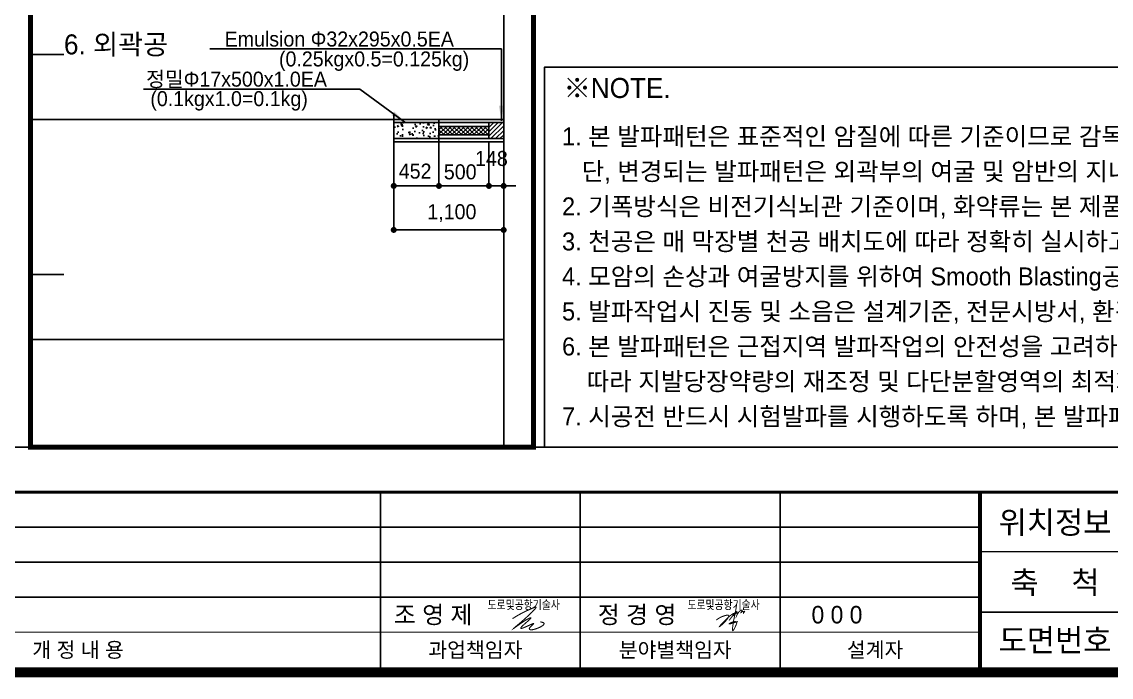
# Model space of a CAD drawing. Extents: x -689 to 317106, y 182884 to 219577.
# Drawn here: x 253967 to 264868, y 183834 to 190387 of the extents above; entities that cross this region are included whole.
import ezdxf
from ezdxf.enums import TextEntityAlignment as Align

# ---------------------------------------------------------------- set-up
doc = ezdxf.new("R2010")
doc.units = 0
doc.header["$LTSCALE"] = 500
doc.header["$MEASUREMENT"] = 0
doc.layers.get('DEFPOINTS').update_dxf_attribs({"color": 55})
doc.layers.add('0-251', color=7, linetype='Continuous', true_color=0x6e6e6e)
doc.layers.add('0-252', color=7, linetype='Continuous', true_color=0xa0a0a0)
for name, color, linetype in [('A-DIM01', 1, 'Continuous'), ('CX-BORD-LIN1', 7, 'Continuous'), ('CX-BORD-LIN2', 7, 'Continuous'), ('CZ-TEX0', 7, 'Continuous'), ('CZ-TEX1', 7, 'Continuous'), ('CZ-TEX2', 7, 'Continuous'), ('CZ-TEX3', 7, 'Continuous'), ('CZ-TEXT', 3, 'Continuous'), ('CZ-TEXT-04', 6, 'Continuous'), ('TU-BLOCK-DMP', 7, 'Continuous'), ('TU-BLOCK-EXP', 1, 'Continuous'), ('TU-HOLE-EXEC', 3, 'Continuous'), ('TU-LEAD-LINE', 1, 'Continuous'), ('TU-LEAD-TEX1', 3, 'Continuous')]:
    doc.layers.add(name, color=color, linetype=linetype)
doc.styles.add('GTXT', font='')
doc.styles.add('TB_BTXT', font='')
doc.styles.add('TB_TEXT', font='')
doc.styles.add('돋움', font='')
doc.styles.add('돋움체', font='')
doc.styles.get('GTXT').set_extended_font_data('Dotum')
doc.styles.get('TB_BTXT').set_extended_font_data('Dotum')
doc.styles.get('TB_TEXT').set_extended_font_data('Dotum')
doc.styles.get('돋움').set_extended_font_data('Dotum')
doc.styles.get('돋움체').set_extended_font_data('Dotum')
doc.linetypes.add('CFZ008', pattern='A,0.9,-0.2,[106,KHCLINE.shx,S=0.00606,R=180,X=0,Y=0],0.9', length=2)
doc.dimstyles.new('D_50', dxfattribs={"dimscale": 50, "dimtxt": 3, "dimasz": 1.2, "dimexe": 0, "dimexo": 0, "dimgap": 1.2, "dimtad": 1, "dimdec": 0, "dimrnd": 0.0005, "dimdsep": 46, "dimlunit": 6, "dimtxsty": '돋움체', "dimblk": 'DOT', "dimcen": 0.09, "dimclrd": 1, "dimclre": 1, "dimclrt": 1, "dimaunit": 1, "dimadec": 0, "dimazin": 0, "dimtfac": 1, "dimtdec": 0, "dimtix": 1, "dimtmove": 2, "dimatfit": 0, "dimfxl": 1, "dimtvp": 2, "dimtolj": 1, "dimtzin": 0, "dimlwd": -1, "dimlwe": -1, "dimarcsym": 0})

# ---------------------------------------------------------------- blocks, each defined once
blk = doc.blocks.new('_Dot')
at = {"color": 0, "linetype": 'ByBlock', "lineweight": -2}
blk.add_line((-0.5, 0), (-1, 0), dxfattribs=at)
at = {"color": 0, "linetype": 'ByBlock', "const_width": 0.5}
blk.add_lwpolyline([(-0.25, 0, 1), (0.25, 0, 1)], format="xyb", close=True, dxfattribs=at)
blk = doc.blocks.new('*D126')
at = {"layer": 'A-DIM01', "color": 1, "ltscale": 10, "transparency": 16777216}
for p, q in [((257688.8693820587, 189185.8605255199), (257688.8693820587, 188745.8605255199)), ((258141.3693820657, 189185.860525522), (258141.3693820657, 188745.8605255199)), ((257748.8693820587, 188745.8605255199), (258081.3693820657, 188745.8605255199))]:
    blk.add_line(p, q, dxfattribs=at)
at = {"layer": 'DEFPOINTS', "color": 0, "ltscale": 10, "transparency": 16777216}
for p in [(257688.8693820587, 189185.8605255199), (258141.3693820657, 189185.860525522), (258141.3693820657, 188745.8605255199)]:
    blk.add_point(p, dxfattribs=at)
at = {"layer": 'A-DIM01', "color": 1, "ltscale": 10, "transparency": 16777216, "xscale": 60, "yscale": 60, "zscale": 60, "rotation": 180}
blk.add_blockref('_Dot', (257688.8693820587, 188745.8605255199), dxfattribs=at)
at = {"layer": 'A-DIM01', "color": 1, "ltscale": 10, "transparency": 16777216, "xscale": 60, "yscale": 60, "zscale": 60}
blk.add_blockref('_Dot', (258141.3693820657, 188745.8605255199), dxfattribs=at)
at = {"layer": 'A-DIM01', "color": 1, "ltscale": 10, "transparency": 16777216, "insert": (257902.6736355605, 188892.9079992905), "char_height": 150, "attachment_point": 5, "style": '돋움체'}
blk.add_mtext('\\A1;452', dxfattribs=at)
blk = doc.blocks.new('*D127')
at = {"layer": 'A-DIM01', "color": 1, "ltscale": 10, "transparency": 16777216}
for p, q in [((258141.3693820657, 189185.860525522), (258141.3693820657, 188745.8605255199)), ((258641.3693820657, 189185.860525522), (258641.3693820657, 188745.8605255199)), ((258201.3693820657, 188745.8605255199), (258581.3693820657, 188745.8605255199))]:
    blk.add_line(p, q, dxfattribs=at)
at = {"layer": 'DEFPOINTS', "color": 0, "ltscale": 10, "transparency": 16777216}
for p in [(258141.3693820657, 189185.860525522), (258641.3693820657, 189185.860525522), (258641.3693820657, 188745.8605255199)]:
    blk.add_point(p, dxfattribs=at)
at = {"layer": 'A-DIM01', "color": 1, "ltscale": 10, "transparency": 16777216, "xscale": 60, "yscale": 60, "zscale": 60, "rotation": 180}
blk.add_blockref('_Dot', (258141.3693820657, 188745.8605255199), dxfattribs=at)
at = {"layer": 'A-DIM01', "color": 1, "ltscale": 10, "transparency": 16777216, "xscale": 60, "yscale": 60, "zscale": 60}
blk.add_blockref('_Dot', (258641.3693820657, 188745.8605255199), dxfattribs=at)
at = {"layer": 'A-DIM01', "color": 1, "ltscale": 10, "transparency": 16777216, "insert": (258353.8997948169, 188885.7509288253), "char_height": 150, "attachment_point": 5, "style": '돋움체'}
blk.add_mtext('\\A1;500', dxfattribs=at)
blk = doc.blocks.new('*D128')
at = {"layer": 'A-DIM01', "color": 1, "ltscale": 10, "transparency": 16777216}
for p, q in [((257688.8693820657, 188935.3963983325), (257688.8693820657, 188305.8605255199)), ((258788.8693820726, 188935.3963983325), (258788.8693820726, 188305.8605255199)), ((257748.8693820657, 188305.8605255199), (258728.8693820726, 188305.8605255199))]:
    blk.add_line(p, q, dxfattribs=at)
at = {"layer": 'DEFPOINTS', "color": 0, "ltscale": 10, "transparency": 16777216}
for p in [(257688.8693820657, 188935.3963983325), (258788.8693820726, 188935.3963983325), (258788.8693820726, 188305.8605255199)]:
    blk.add_point(p, dxfattribs=at)
at = {"layer": 'A-DIM01', "color": 1, "ltscale": 10, "transparency": 16777216, "xscale": 60, "yscale": 60, "zscale": 60, "rotation": 180}
blk.add_blockref('_Dot', (257688.8693820657, 188305.8605255199), dxfattribs=at)
at = {"layer": 'A-DIM01', "color": 1, "ltscale": 10, "transparency": 16777216, "xscale": 60, "yscale": 60, "zscale": 60}
blk.add_blockref('_Dot', (258788.8693820726, 188305.8605255199), dxfattribs=at)
at = {"layer": 'A-DIM01', "color": 1, "ltscale": 10, "transparency": 16777216, "insert": (258270.4796270639, 188474.1638959102), "char_height": 150, "attachment_point": 5, "style": '돋움체'}
blk.add_mtext('\\A1;1,100', dxfattribs=at)
blk = doc.blocks.new('*D129')
at = {"layer": 'A-DIM01', "color": 1, "ltscale": 10, "transparency": 16777216}
for p, q in [((258641.3693820657, 189185.860525522), (258641.3693820657, 188745.8605255199)), ((258788.8693820657, 189185.8605255199), (258788.8693820657, 188745.8605255199)), ((258581.3693820657, 188745.8605255199), (258521.3693820657, 188745.8605255199)), ((258641.3693820657, 188745.8605255199), (258788.8693820657, 188745.8605255199)), ((258848.8693820657, 188745.8605255199), (258908.8693820657, 188745.8605255199))]:
    blk.add_line(p, q, dxfattribs=at)
at = {"layer": 'DEFPOINTS', "color": 0, "ltscale": 10, "transparency": 16777216}
for p in [(258641.3693820657, 189185.860525522), (258788.8693820657, 189185.8605255199), (258788.8693820657, 188745.8605255199)]:
    blk.add_point(p, dxfattribs=at)
at = {"layer": 'A-DIM01', "color": 1, "ltscale": 10, "transparency": 16777216, "xscale": 60, "yscale": 60, "zscale": 60}
blk.add_blockref('_Dot', (258641.3693820657, 188745.8605255199), dxfattribs=at)
at = {"layer": 'A-DIM01', "color": 1, "ltscale": 10, "transparency": 16777216, "xscale": 60, "yscale": 60, "zscale": 60, "rotation": 180}
blk.add_blockref('_Dot', (258788.8693820657, 188745.8605255199), dxfattribs=at)
at = {"layer": 'A-DIM01', "color": 1, "ltscale": 10, "transparency": 16777216, "insert": (258666.2142677246, 189019.2575955753), "char_height": 150, "attachment_point": 5, "style": '돋움체'}
blk.add_mtext('\\A1;148', dxfattribs=at)
blk = doc.blocks.new('H32X295X0.5E')
at = {"layer": 'TU-BLOCK-EXP'}
h = blk.add_hatch(dxfattribs=at)
h.set_pattern_fill('ANSI31', color=256, scale=250, style=0)
h.set_pattern_definition([(45, (-316532.5213259541, 427992.1102544627), (-22.09708691207961, 22.09708691207961), [])])
h.paths.add_polyline_path([(147.5, 160), (0, 160), (0, 0), (147.5, 0)])
at = {"layer": 'TU-BLOCK-EXP', "color": 7}
for p, q in [((0, 160), (0, 0)), ((147.5, 160), (147.5, 0)), ((147.5, 0), (0, 0))]:
    blk.add_line(p, q, dxfattribs=at)
blk.add_lwpolyline([(147.5, 160), (0, 160)], dxfattribs=at)
blk = doc.blocks.new('H17X500X1E')
at = {"layer": 'TU-BLOCK-EXP'}
h = blk.add_hatch(dxfattribs=at)
h.set_pattern_fill('ANSI37', color=256, scale=250, style=0)
h.set_pattern_definition([(45, (-281226.4532083289, 427977.5953124692), (-22.09708691207961, 22.09708691207961), []), (135, (-281226.4532083289, 427977.5953124692), (-22.09708691207961, -22.09708691207961), [])])
h.paths.add_polyline_path([(500, 0), (500, 85), (0, 85), (0, 0)])
at = {"layer": 'TU-BLOCK-EXP', "color": 7}
for p, q in [((499.9999999912689, 85), (0, 85)), ((0, 0), (0, 85)), ((499.9999999912689, 0), (0, 0)), ((499.9999999912689, 85), (499.9999999912689, 0))]:
    blk.add_line(p, q, dxfattribs=at)
blk = doc.blocks.new('CXBLKA1')
at = {"layer": 'CX-BORD-LIN1', "color": 7, "const_width": 1.999999999999979}
blk.add_lwpolyline([(820.9999999999914, 19.99999999999977), (24.99999999999977, 19.99999999999977), (24.99999999999977, 573.9999999999941), (820.9999999999914, 573.9999999999941)], close=True, dxfattribs=at)
at = {"layer": 'CX-BORD-LIN1', "color": 7}
for points, const_width in [([(820.9999999999914, 55.99999999999943), (24.99999999999977, 55.99999999999943)], 0.5999999999999936), ([(610.9999999999934, 19.99999999999977), (610.9999999999934, 55.99999999999943)], 0.7999999999999916)]:
    blk.add_lwpolyline(points, dxfattribs=dict(at, const_width=const_width))
at = {"layer": 'CX-BORD-LIN2', "color": 7}
for points in [[(490.9999999999948, 19.99999999999977), (490.9999999999948, 55.99999999999943)], [(530.9999999999943, 19.99999999999977), (530.9999999999943, 55.99999999999943)], [(570.9999999999939, 19.99999999999977), (570.9999999999939, 55.99999999999943)], [(610.9999999999934, 48.99999999999943), (304.9999999999968, 48.99999999999943)], [(610.9999999999934, 41.99999999999955), (304.9999999999968, 41.99999999999955)], [(610.9999999999934, 34.99999999999966), (304.9999999999968, 34.99999999999966)]]:
    blk.add_lwpolyline(points, dxfattribs=at)
for points, const_width in [([(710.9999999999925, 44.10621899999956), (610.9998389999935, 44.10621899999956)], 0.2999999999999968), ([(820.9999999999914, 31.99999999999966), (611.0022599999936, 31.99999999999966)], 0.2999999999999968), ([(610.9999999999934, 27.99999999999966), (304.9999999999968, 27.99999999999966)], 0.1999999999999979)]:
    blk.add_lwpolyline(points, dxfattribs=dict(at, const_width=const_width))
at = {"layer": 'CZ-TEX2', "color": 7}
for points, const_width in [([(517.4242856789705, 30.69453167305539), (517.9625601784004, 31.04163814893975), (518.4975783559556, 31.3612192596702), (519.0216778728372, 31.65325161436592), (519.5271963902492, 31.91771182214614), (520.0064715693991, 32.15457649213005), (520.4518410714859, 32.36382223342891), (520.8556425577157, 32.54542565516596), (521.2102136892925, 32.6993633664564), (521.5091539254774, 32.82520711158924), (521.7511099177555, 32.92090917554099), (521.935990115658, 32.98401697846591), (522.063702968734, 33.01207794050635), (522.1341569265127, 33.00263948181253), (522.1472604385417, 32.95324902253486), (522.1029219543519, 32.86145398281953), (522.0010499234891, 32.72480178282083), (521.8426997528691, 32.54233354912464), (521.6335146789484, 32.31906523410269), (521.3802848955579, 32.06150649655427), (521.0898005965372, 31.77616699529469), (520.7688519757203, 31.46955638913116), (520.4242292269399, 31.14818433687498), (520.0627225440338, 30.81856049732949), (519.6911221208361, 30.48719452930984), (519.317204593311, 30.16100103565844), (518.9526923659323, 29.84851439540523), (518.6102942853071, 29.55867393160727), (518.302719198039, 29.30041896733362), (518.0426759507322, 29.08268882564533), (517.8428733899932, 28.9144228296034), (517.7160203624261, 28.8045603022769), (517.6748257146313, 28.7620405667268), (517.7272114602, 28.79214317257559), (517.8619522806475, 28.88550857564331), (518.063036024467, 29.02911745831937), (518.3144505401586, 29.20995050298523), (518.6001836762175, 29.41498839201834), (518.9042232811438, 29.63121180781611), (519.2105572034304, 29.8456014327441), (519.5031732915761, 30.0451379491956), (519.7689651348604, 30.21930811175678), (520.0064492856786, 30.36762296385643), (520.2170480372124, 30.49209962111598), (520.4021836826468, 30.59475519916493), (520.5632785151563, 30.67760681364064), (520.7017548279244, 30.74267158016863), (520.819034914133, 30.79196661437825), (520.9165410669598, 30.82750903189906), (520.9951373391714, 30.85071234590421), (521.0534548219006, 30.86057565974608), (521.0895663658565, 30.85549447432074), (521.1015448217535, 30.8338642905124), (521.0874630403099, 30.79408060922513), (521.0453938722356, 30.73453893134708), (520.9734101682484, 30.65363475777442), (520.8695847790613, 30.54976358939918), (520.7336193604809, 30.42253574792687), (520.5717307886953, 30.27642083830835), (520.3917647449728, 30.11710328630368), (520.201566910598, 29.95026751768093), (520.0089829668372, 29.78159795819236), (519.8218585949735, 29.61677903360208), (519.6480394762805, 29.46149516967419), (519.4953712920336, 29.32143079216883), (519.3699638881176, 29.20100967484489), (519.2709837688425, 29.09961298344439), (519.1958616031216, 29.01536123171606), (519.1420280598794, 28.94637493339271), (519.1069138080296, 28.89077460222705), (519.0879495164909, 28.84668075195584), (519.0825658541811, 28.8122138963199), (519.0881934900166, 28.78549454906395), (519.1030277647194, 28.76512456460707), (519.1283227062348, 28.75163116008969), (519.1660970143023, 28.74602289331853), (519.2183693886786, 28.74930832211628), (519.2871585291031, 28.76249600429762), (519.3744831353238, 28.7865944976694), (519.4823619070885, 28.82261236005427), (519.6128135441439, 28.87155814926694), (519.766480369194, 28.93372984726354), (519.9384991967852, 29.0065831326018), (520.1226304644101, 29.08686310797277), (520.3126346095758, 29.1713148760756), (520.5022720697815, 29.25668353961334), (520.6853032825265, 29.33971420127716), (520.8554886853112, 29.41715196376611), (521.0065887156397, 29.48574192978324), (521.1338930942263, 29.54300089744567), (521.2388086746801, 29.58953244657867), (521.3242715938189, 29.62671185242522), (521.3932179884645, 29.6559143902445), (521.4485839954398, 29.67851533527571), (521.493305751568, 29.69588996277391), (521.5303193936686, 29.70941354797831), (521.5625610585647, 29.72046136614797), (521.592186952865, 29.7299426402273), (521.6182335623125, 29.73690238397324), (521.6389574424442, 29.7399195588441), (521.6526151487877, 29.73757312629812), (521.6574632368728, 29.72844204779341), (521.651758262235, 29.71110528478037), (521.6337567804067, 29.68414179872514), (521.6017153469152, 29.64613055108591), (521.5547087344455, 29.59627698741453), (521.4950845842745, 29.5362924896928), (521.426008754828, 29.46851492399225), (521.3506471045371, 29.39528215638831), (521.2721654918287, 29.31893205295244), (521.1937297751259, 29.24180247976803), (521.118505812864, 29.16623130289861), (521.0496594634677, 29.09455638843544), (520.9897601184061, 29.02863428439098), (520.9389913013327, 28.96839626662024), (520.8969400689348, 28.91329229291939), (520.8631934779116, 28.86277232108835), (520.8373385849504, 28.81628630892317), (520.8189624467504, 28.77328421422383), (520.8076521199977, 28.73321599479033), (520.8029946613888, 28.69553160841872), (520.8046994767172, 28.65982617896723), (520.8129653681683, 28.62627549451543), (520.8281134870316, 28.59520050920508), (520.8504649845953, 28.56692217717789), (520.8803410121463, 28.54176145257177), (520.9180627209752, 28.52003928952438), (520.963951262367, 28.50207664217762), (521.0183277876099, 28.48819446466916), (521.0815516946685, 28.47875188116971), (521.1541353682023, 28.4742606959531), (521.2366294395464, 28.4752708833221), (521.3295845400402, 28.48233241757946), (521.4335513010136, 28.49599527303187), (521.5490803538064, 28.51680942397409), (521.6767223297536, 28.54532484472086), (521.8170278601896, 28.58209150956684), (521.9698287402682, 28.62735381759291), (522.1320814203964, 28.68013386695213), (522.3000235148061, 28.73914818057977), (522.4698926377212, 28.80311328141081), (522.6379264033716, 28.87074569236864), (522.800362425983, 28.94076193639624), (522.9534383197804, 29.01187853641693), (523.0933916989911, 29.08281201535785), (523.2172937037299, 29.15250425549063), (523.3255495776433, 29.22079857636943), (523.4193980902592, 29.2877636568848), (523.5000780111127, 29.35346817592724), (523.5688281097335, 29.41798081238742), (523.6268871556548, 29.48137024515588), (523.6754939184083, 29.54370515311918), (523.7158871675232, 29.60505421517189), (523.7475470300445, 29.66547085577179), (523.7629190630572, 29.72494748164502), (523.7526901811606, 29.78346124510483), (523.7075472989491, 29.84098929844465), (523.6181773310245, 29.89750879396977), (523.4752671919778, 29.95299688398148), (523.2695037964136, 30.00743072078506), (522.9915740589231, 30.06078745667785)], 0.2181967497461301), ([(562.2255367589898, 33.60934868097518), (562.2432727119385, 33.49633879377978), (562.237476032048, 33.31189360520793), (562.2124088609748, 33.07155803975649), (562.1723333403755, 32.79087702192115), (562.1215116119065, 32.48539547619826), (562.0642058172242, 32.17065832708435), (562.0046780979852, 31.86221049907559), (561.9471905958461, 31.57559691666802), (561.8951802097803, 31.3228355819699), (561.8487828680281, 31.10183680753849), (561.8073092561474, 30.90698398354247), (561.7700700596955, 30.73266050015083), (561.7363759642299, 30.57324974753259), (561.7055376553084, 30.42313511585659), (561.6768658184881, 30.27669999529182), (561.6496711393268, 30.12832777600747), (561.6234194030468, 29.97383376577845), (561.5981967935312, 29.81476094280592), (561.5742445943278, 29.65408420289641), (561.5518040889846, 29.49477844185749), (561.5311165610493, 29.33981855549604), (561.5124232940701, 29.19217943961912), (561.4959655715946, 29.05483599003395), (561.4819846771709, 28.93076310254742), (561.470668977536, 28.82219443355221), (561.461995172182, 28.72839868178248), (561.4558870437909, 28.64790330655847), (561.4522683750437, 28.57923576720032), (561.4510629486223, 28.52092352302778), (561.4521945472079, 28.47149403336047), (561.4555869534823, 28.42947475751899), (561.4611639501269, 28.39339315482261), (561.4688802174144, 28.36215222858473), (561.4788140259835, 28.33615715808844), (561.4910745440645, 28.31618866661112), (561.5057709398873, 28.30302747742866), (561.5230123816818, 28.29745431381809), (561.5429080376783, 28.3002498990558), (561.5655670761067, 28.3121949564185), (561.5910986651973, 28.33407020918241), (561.6195529383596, 28.3663818243909), (561.6507438897235, 28.408537744152), (561.6844264785982, 28.45967135434006), (561.7203556642934, 28.51891604082961), (561.7582864061184, 28.58540518949516), (561.7979736633824, 28.65827218621107), (561.8391723953953, 28.73665041685186), (561.8816375614663, 28.81967326729222), (561.9250570254733, 28.90641843438332), (561.9688502695686, 28.99574085888529), (562.0123696804732, 29.08643979253507), (562.0549676449075, 29.17731448706913), (562.0959965495924, 29.26716419422505), (562.1348087812488, 29.35478816573912), (562.1707567265975, 29.43898565334863), (562.2031927723591, 29.51855590879035), (562.2315198746503, 29.59253276299646), (562.255343267171, 29.66088836367999), (562.2743187530173, 29.72382943774906), (562.2881021352848, 29.78156271211212), (562.2963492170694, 29.83429491367742), (562.2987158014671, 29.88223276935309), (562.2948576915734, 29.92558300604755), (562.2844306904844, 29.96455235066891), (562.2671704709659, 29.99929058551086), (562.2431321844635, 30.0297197144084), (562.2124508520933, 30.05570479658227), (562.1752614949709, 30.07711089125303), (562.1316991342118, 30.09380305764111), (562.0818987909321, 30.1056463549669), (562.0259954862476, 30.11250584245116), (561.9641242412735, 30.11424657931428), (561.8965445967547, 30.11082358525209), (561.8240141719483, 30.10255172186013), (561.7474151057405, 30.08983581121014), (561.6676295370172, 30.07308067537226), (561.5855396046644, 30.0526911364184), (561.5020274475681, 30.02907201641918), (561.4179752046141, 30.0026281374457), (561.3342650146886, 29.97376432156907), (561.2518420266769, 29.94291537770539), (561.1719034294612, 29.91063606214931), (561.0957094219232, 29.87751111804162), (561.0245202029447, 29.84412528852179), (560.9595959714073, 29.81106331673029), (560.9021969261928, 29.77890994580676), (560.8535832661827, 29.74824991889165), (560.8150151902587, 29.71966797912462), (560.7878406609842, 29.69383957975559), (560.7737586956492, 29.67180301447177), (560.7745560752254, 29.6546872870697), (560.7920195806846, 29.64362140134639), (560.8279359929982, 29.6397343610982), (560.8840920931381, 29.64415517012214), (560.9622746620759, 29.65801283221506), (561.0642704807831, 29.68243635117349), (561.1910667045016, 29.71803745805892), (561.3404519855524, 29.7633587929904), (561.5094153505263, 29.81642572335215), (561.6949458260143, 29.87526361652819), (561.8940324386076, 29.93789783990223), (562.103664214897, 30.00235376085799), (562.3208301814734, 30.06665674677981), (562.5425193649281, 30.12883216505157)], 0.1963770747715171), ([(558.1870756613621, 30.41122862952521), (558.3888693258882, 30.55932174764901), (558.5708422042968, 30.68469382132695), (558.7353998962469, 30.79008762951813), (558.8849480013968, 30.87824595118118), (559.0218921194056, 30.95191156527521), (559.1486378499321, 31.01382725075882), (559.267590792635, 31.06673578659082), (559.3811565471733, 31.11337995173013), (559.4912747975345, 31.15605146479196), (559.5980215650223, 31.19523780301701), (559.7010069552691, 31.23097538330303), (559.7998410739074, 31.26330062254648), (559.8941340265696, 31.29224993764497), (559.9834959188884, 31.31785974549577), (560.0675368564958, 31.34016646299615), (560.1458669450247, 31.35920650704306), (560.2182206742509, 31.37502006643308), (560.284830070525, 31.38766241756009), (560.3460515443409, 31.39719260871778), (560.4022415061921, 31.40366968819915), (560.4537563665732, 31.40715270429741), (560.5009525359778, 31.40770070530573), (560.5441864249, 31.40537273951763), (560.5838144438336, 31.40022785522629), (560.619978557537, 31.39214391103815), (560.6519629478265, 31.38027400681316), (560.6788373507823, 31.36359005272389), (560.699671502485, 31.34106395894385), (560.7135351390152, 31.3116676356461), (560.7194979964531, 31.27437299300334), (560.7166298108795, 31.22815194118862), (560.7040003183746, 31.17197639037515), (560.6809011019401, 31.10517564371661), (560.6475111322599, 31.02850857628722), (560.6042312269396, 30.94309145614332), (560.5514622035845, 30.8500405513401), (560.4896048797998, 30.75047212993291), (560.4190600731906, 30.64550245997762), (560.3402286013625, 30.53624780952923), (560.2535112819204, 30.42382444664345), (560.1594158180709, 30.309299453942), (560.0588774554251, 30.19354317231168), (559.9529383251951, 30.07737675720595), (559.8426405585932, 29.96162136407749), (559.7290262868316, 29.84709814837947), (559.6131376411228, 29.73462826556535), (559.4960167526787, 29.62503287108783), (559.3787057527118, 29.5191331204002), (559.2627719939528, 29.41818471331139), (559.1518837152086, 29.32518152705225), (559.0502343768042, 29.24355198321071), (558.9620174390649, 29.17672450337306), (558.8914263623161, 29.12812750912657), (558.8426546068829, 29.10118942205867), (558.8198956330908, 29.09933866375614), (558.827342901265, 29.12600365580591), (558.867583777526, 29.1831686345894), (558.9367812511757, 29.26704109566477), (559.0294922173117, 29.37238434938383), (559.140273571031, 29.49396170609904), (559.263682207431, 29.62653647616253), (559.3942750216089, 29.76487196992628), (559.5266089086621, 29.90373149774259), (559.6552407636876, 30.03787836996344), (559.7757546902617, 30.16305082504439), (559.8878436258748, 30.27888681385137), (559.9922277164962, 30.38599921535388), (560.0896271080952, 30.48500090852127), (560.1807619466412, 30.57650477232241), (560.2663523781033, 30.66112368572713), (560.347118548451, 30.73947052770445), (560.4237806036534, 30.81215817722374), (560.4974945457546, 30.88015048251695), (560.5711598010988, 30.94581516886783), (560.6481116521046, 31.0118709308216), (560.7316853811905, 31.08103646292513), (560.8252162707753, 31.15603045972395), (560.932039603278, 31.23957161576443), (561.0554906611171, 31.33437862559245), (561.1989047267115, 31.44317018375421), (561.3603640004037, 31.56320830155104), (561.5169383542321, 31.66992825730531), (561.6404445781594, 31.73330864609485), (561.7026994621476, 31.72332806299715), (561.6755197961593, 31.60996510309038), (561.5307223701566, 31.36319836145219), (561.2401239741021, 30.95300643316027), (560.7755413979579, 30.34936791329208)], 0.1963770747715171), ([(561.7101776186456, 31.71737124785257), (562.0997475737246, 31.99857249976636), (562.2971249574865, 32.11636863726209), (562.3422007809161, 32.10611134634317), (562.2748660549978, 32.00315231301298), (562.1350117907162, 31.84284322327476), (561.9625289990562, 31.66053576313157), (561.7973086910021, 31.49158161858731), (561.6792418775386, 31.37133247564456), (561.6387915641214, 31.32629450028038), (561.6687087340902, 31.34759177836579), (561.7523163652556, 31.41750287574496), (561.8729374354286, 31.51830635826258), (562.0138949224199, 31.63228079176251), (562.1585118040401, 31.74170474208977), (562.2901110581004, 31.82885677508821), (562.3920156624112, 31.87601545660235), (562.451791970758, 31.87064615172656), (562.4739798408251, 31.82096142255483), (562.4673625062716, 31.74036063043082), (562.4407232007565, 31.64224313669822), (562.4028451579384, 31.54000830270084), (562.3625116114767, 31.44705548978254), (562.3285057950301, 31.37678405928731), (562.3096109422577, 31.34259337255849), (562.3127404829415, 31.3542310548065), (562.3373286313562, 31.40683778670586), (562.380939797899, 31.49190251279833), (562.4411383929679, 31.60091417762487), (562.5154888269604, 31.72536172572658), (562.6015555102741, 31.85673410164505), (562.6969028533069, 31.98652024992123), (562.799095266456, 32.10620911509639), (562.9053706499719, 32.20864453947304), (563.0116608635159, 32.29208995639805), (563.1135712566019, 32.35616369697935), (563.2067071787441, 32.40048409232553), (563.2866739794565, 32.42466947354405), (563.3490770082531, 32.42833817174368), (563.3895216146478, 32.41110851803199), (563.4036131481546, 32.37259884351747), (563.3890517013691, 32.31366080675552), (563.3519163392128, 32.24007937609302), (563.3003808696882, 32.1588728473238), (563.2426191007982, 32.07705951624222), (563.1868048405455, 32.00165767864232), (563.141111896933, 31.93968563031826), (563.1137140779634, 31.89816166706407), (563.1127851916397, 31.88410408467411), (563.1437687153423, 31.90166174929508), (563.2011868039629, 31.9435058084855), (563.2768312817709, 31.99943798015628), (563.3624939730362, 32.05925998221861), (563.449966702028, 32.11277353258405), (563.5310412930157, 32.14978034916299), (563.597509570269, 32.16008214986714), (563.6411633580574, 32.13348065260721), (563.6571938848658, 32.06544965469678), (563.654389996041, 31.97415127105673), (563.6449399411454, 31.88341969601108), (563.641031969741, 31.8170891238829), (563.6548543313903, 31.79899374899609), (563.6985952756555, 31.8529677656737), (563.7844430520989, 32.00284536823943), (563.9245859102828, 32.27246075101653)], 0.1963770747715171)]:
    blk.add_lwpolyline(points, dxfattribs=dict(at, const_width=const_width))
at = {"layer": 'CZ-TEX0', "color": 7, "style": 'TB_BTXT'}
blk.add_attdef('UD_TITLE', text='', height=9.999999999999895, dxfattribs=at).set_placement((422.9999999999955, 552.9999999999941), align=Align.MIDDLE_CENTER)
at = {"layer": 'CZ-TEX1', "color": 7, "style": 'TB_BTXT'}
blk.add_attdef('PI_CNAME', text='', height=4.999999999999948, dxfattribs=at).set_placement((39.99999999999955, 551.9999999999941), align=Align.BOTTOM_LEFT)
blk.add_attdef('UD_SUBTITLE', text='', height=6.999999999999926, dxfattribs=at).set_placement((422.9999999999955, 537.9999999999943), align=Align.MIDDLE_CENTER)
at = {"layer": 'CZ-TEX2', "color": 7, "style": 'TB_TEXT'}
for s, height, p in [('위치정보', 4.499999999999952, (625.9999999999934, 49.99999999999943)), ('축    척', 4.499999999999952, (625.9999999999934, 37.99999999999955)), ('도면번호', 4.499999999999952, (625.9999999999934, 26.49999999999977)), ('개 정 내 용', 2.999999999999968, (430.4999999999955, 24.49999999999977)), ('과업책임자', 2.999999999999968, (509.9999999999945, 24.49999999999977)), ('분야별책임자', 2.999999999999968, (549.9999999999943, 24.49999999999977)), ('설계자', 2.999999999999968, (589.9999999999939, 24.49999999999977))]:
    blk.add_text(s, height=height, dxfattribs=at).set_placement(p, align=Align.MIDDLE)
at = {"layer": 'CZ-TEX2', "color": 7, "style": 'TB_TEXT', "width": 0.8}
for p in [(519.6726004846004, 33.53390227988933), (559.6726004845999, 33.53390227988933)]:
    blk.add_text('도로및공항기술사', height=1.800000000000088, dxfattribs=at).set_placement(p, align=Align.MIDDLE)
at = {"layer": 'CZ-TEX2', "color": 7}
for tag, height, style, p in [('UD_CDNAME', 3.999999999999958, 'TB_BTXT', (41.99999999999955, 543.9999999999941)), ('DA_STDNAME', 2.999999999999968, 'TB_TEXT', (783.4937835419117, 13.49999999999989))]:
    blk.add_attdef(tag, text='', height=height, dxfattribs=dict(at, style=style)).set_placement(p, align=Align.BOTTOM_LEFT)
at = {"layer": 'CZ-TEX2', "color": 7, "style": 'TB_TEXT'}
for tag, height, p in [('DC_RNUM4', 2.999999999999968, (319.9999999999966, 51.99999999999943)), ('DC_RDATE4', 3.499999999999963, (352.9999999999961, 52.49999999999943)), ('DC_RAPP4', 3.499999999999963, (501.5575275218362, 52.49999999999943)), ('DC_RCHK4', 3.499999999999963, (542.3612466057737, 52.49999999999943)), ('DC_RDGN4', 3.499999999999963, (582.3612466057732, 52.49999999999943)), ('FI_NAME', 4.499999999999952, (779.9999999999918, 50.99999999999943)), ('PI_TITLE', 4.499999999999952, (242.9999999999975, 49.99999999999943)), ('UD_CDIST', 4.499999999999952, (675.999999999993, 49.99999999999943)), ('DC_RNUM3', 2.999999999999968, (319.9999999999966, 44.99999999999955)), ('DC_RDATE3', 3.499999999999963, (352.9999999999961, 45.39999999999952)), ('DC_RAPP3', 3.499999999999963, (501.5575275218362, 45.39999999999952)), ('DC_RCHK3', 3.499999999999963, (542.3612466057737, 45.39999999999952)), ('DC_RDGN3', 3.499999999999963, (582.3612466057732, 45.39999999999952)), ('DI_TITLE', 4.499999999999952, (779.9999999999918, 43.99999999999955)), ('PI_CDNAME', 4.499999999999952, (242.9999999999975, 37.99999999999955)), ('DC_RNUM2', 2.999999999999968, (319.9999999999966, 37.99999999999955)), ('DC_RDATE2', 3.499999999999963, (352.9999999999961, 38.49999999999955)), ('DC_RAPP2', 3.499999999999963, (501.5575275218362, 38.49999999999955)), ('DC_RCHK2', 3.499999999999963, (542.3612466057737, 38.49999999999955)), ('DC_RDGN2', 3.499999999999963, (582.3612466057732, 38.49999999999955)), ('DA_HSCALE', 4.499999999999952, (658.499999999993, 37.99999999999955)), ('DA_VSCALE', 4.499999999999952, (692.9999999999927, 37.99999999999955)), ('DI_SUBTITLE', 3.499999999999963, (779.9999999999918, 36.99999999999966)), ('DC_RDATE1', 3.499999999999963, (352.9999999999961, 31.49999999999966)), ('DC_RAPP1', 3.499999999999963, (501.5575275218362, 31.49999999999966)), ('DC_RCHK1', 3.499999999999963, (542.3612466057737, 31.49999999999966)), ('DC_RDGN1', 3.499999999999963, (582.3612466057732, 31.49999999999966)), ('DC_RNUM1', 2.999999999999968, (319.9999999999966, 30.99999999999966)), ('PA_CCLASS', 4.499999999999952, (203.999999999998, 26.49999999999977)), ('PI_STAGE', 4.499999999999952, (282.999999999997, 26.49999999999977)), ('DI_DRWNO', 4.499999999999952, (675.999999999993, 26.49999999999977)), ('DA_PAGENO', 4.499999999999952, (779.9999999999918, 26.49999999999977))]:
    blk.add_attdef(tag, text='', height=height, dxfattribs=at).set_placement(p, align=Align.MIDDLE_CENTER)
for tag, p in [('DC_RDES4', (376.9999999999961, 52.49999999999943)), ('DC_RDES3', (376.9999999999961, 45.39999999999952)), ('DC_RDES2', (376.9999999999961, 38.49999999999955)), ('DC_RDES1', (377.0347148800176, 31.49999999999966))]:
    blk.add_attdef(tag, text='', height=3.499999999999963, dxfattribs=at).set_placement(p, align=Align.MIDDLE_LEFT)
at = {"layer": 'CZ-TEX3', "color": 7, "style": 'TB_TEXT', "flags": 1}
for tag, p in [('PI_ID', (23.99999999999977, 15.99999999999989)), ('PI_CCODE', (30.99999999999966, 15.99999999999989)), ('PA_DSDATE', (46.99999999999955, 15.99999999999989)), ('PA_DEDATE', (63.99999999999932, 15.99999999999989)), ('PA_CSDATE', (80.99999999999909, 15.99999999999989)), ('PA_CEDATE', (97.99999999999898, 15.99999999999989)), ('PA_CFDATE', (113.9999999999987, 15.99999999999989)), ('EI_ENAME', (131.9999999999986, 15.99999999999989)), ('EI_DEPT', (145.9999999999984, 15.99999999999989)), ('EI_PERSON', (157.9999999999984, 15.99999999999989)), ('EI_EMAIL', (173.9999999999982, 15.99999999999989)), ('CI_CATEG', (188.999999999998, 15.99999999999989)), ('CI_ROLE', (203.999999999998, 15.99999999999989)), ('CI_ONAME', (215.9999999999978, 15.99999999999989)), ('CI_ADDR', (231.9999999999975, 15.99999999999989)), ('CI_TEL', (245.9999999999975, 15.99999999999989)), ('CI_FAX', (256.9999999999973, 15.99999999999989)), ('CI_HPADDR', (269.999999999997, 15.99999999999989)), ('CI_CODE', (286.999999999997, 15.99999999999989)), ('CI_DEPT', (299.9999999999968, 15.99999999999989)), ('CI_PERSON', (311.9999999999966, 15.99999999999989)), ('CI_EMAIL', (328.9999999999966, 15.99999999999989)), ('CI_PROLE', (341.9999999999964, 15.99999999999989)), ('DI_MANCODE', (356.9999999999961, 15.99999999999989)), ('DI_CATEG', (376.9999999999961, 15.99999999999989)), ('DI_LDATE', (391.9999999999959, 15.99999999999989)), ('DI_PCLASS', (406.9999999999957, 15.99999999999989)), ('DI_MMCLASS', (423.9999999999955, 15.99999999999989)), ('DI_MSCLASS', (442.9999999999952, 15.99999999999989)), ('DI_ECLASS', (461.9999999999952, 15.99999999999989)), ('DI_FNAME', (477.999999999995, 15.99999999999989)), ('DC_ONAME', (492.9999999999948, 15.99999999999989)), ('DC_NNAME', (509.9999999999945, 15.99999999999989)), ('FI_CODE', (528.9999999999943, 15.99999999999989)), ('FI_CLASS', (544.9999999999943, 15.99999999999989)), ('FI_ICODE1', (562.9999999999941, 15.99999999999989)), ('FI_ICODE2', (580.9999999999939, 15.99999999999989)), ('------------', (596.9999999999939, 15.99999999999989))]:
    blk.add_attdef(tag, p, '', height=1.999999999999979, dxfattribs=at)

msp = doc.modelspace()

# ---------------------------------------------------------------- hatches: boundary and pattern name
at = {"layer": 'TU-BLOCK-DMP'}
h = msp.add_hatch(dxfattribs=at)
h.set_pattern_fill('AR-CONC', color=256, scale=20, style=0)
h.set_pattern_definition([(49.99999999999999, (-45828.98963000911, 619388.2388683723), (143.4520365201507, -12.55042699651902), [15, -165]), (355, (-45828.98963000911, 619388.2388683723), (-27.7502667226, 150.4384267400024), [12, -132]), (100.4514, (-45817.03529400897, 619387.1930003723), (115.7018763428043, 137.8879084121907), [12.74803799999987, -140.2284223999979]), (46.18420000000002, (-45828.98963000911, 619428.2388683723), (213.4482097251289, -33.10380286580362), [22.49999999999975, -247.499999999998]), (96.6356, (-45811.202281009, 619425.4802069722), (186.9325411097406, 194.8235741800883), [19.1220576, -210.3426]), (351.1842, (-45828.98963000911, 619428.2388683723), (186.9323890267254, 194.823720185065), [18, -198]), (21, (-45808.98963000911, 619418.2388683723), (119.3814104236923, -80.52377813306775), [15, -165]), (326.0000000000001, (-45808.98963000911, 619418.2388683723), (48.66306638431634, 145.0300090093706), [12, -132]), (71.4514, (-45799.04118340887, 619411.5285471722), (168.044525716298, 64.50609934199048), [12.748038, -140.2284224]), (37.50000000000001, (-45828.98963000911, 619388.2388683723), (2.431971063458128, 66.5787707662623), [0, -130.4, 0, -134, 0, -132.5]), (7.499999999999999, (-45828.98963000911, 619388.2388683723), (52.61390748842972, 78.88234237647205), [0, -76.39999999999999, 0, -127.4, 0, -50.5]), (327.5, (-45873.58963000873, 619388.2388683723), (106.7644872344818, -4.510974346875955), [0, -50, 0, -156, 0, -207]), (317.5, (-45893.58963000873, 619388.2388683723), (116.6372338684772, 20.02099646646353), [0, -65, 0, -103.6, 0, -147])])
h.paths.add_polyline_path([(258141.3693820657, 189218.3605255211), (258141.3693820657, 189378.3605255211), (257688.8693820587, 189378.3605255211), (257688.8693820587, 189218.3605255211)])

# ---------------------------------------------------------------- linework, layer by layer
at = {"layer": '0-251', "const_width": 50}
msp.add_lwpolyline([(254053.634749792, 201309.9473332975), (259088.8693820731, 201309.9473332975), (259088.8693820731, 186134.306984082), (254053.634749792, 186134.306984082)], close=True, dxfattribs=at)
at = {"layer": '0-252', "color": 7}
msp.add_lwpolyline([(259197.7482877904, 189934.3069046467), (259197.7482877904, 189934.3069046467), (259197.7482878467, 186134.3069046467), (273680.6471062707, 186134.306983942), (273680.6471062097, 189934.3069046467), (259197.7482877904, 189934.3069046467)], dxfattribs=at)
at = {"layer": 'DEFPOINTS'}
for p, q in [((258788.8693820657, 201309.9473332316), (258788.8693820657, 186134.306983942)), ((254388.8693820731, 190060.8605255199), (254044.7559637795, 190060.8605255199)), ((258788.8693820657, 189410.8605255199), (254044.7559637864, 189410.8605255199)), ((258788.8693820587, 189378.3605255211), (257688.8693820587, 189378.3605255211)), ((258141.3693820657, 189185.8605255222), (258141.3693820657, 189410.8605255199)), ((258788.8693820587, 189185.860525522), (258788.8693820587, 189410.8605255199)), ((258788.8693820438, 189218.3605255211), (257688.8693820587, 189218.3605255211)), ((254388.8693820731, 187860.8605255199), (254044.7559637795, 187860.8605255199)), ((258788.8693820661, 187210.8605255199), (254044.7559637864, 187210.8605255199))]:
    msp.add_line(p, q, dxfattribs=at)
at = {"layer": 'DEFPOINTS', "linetype": 'ByBlock', "ltscale": 10}
msp.add_line((257688.8693820587, 189410.8605255199), (257688.8693820587, 189185.860525522), dxfattribs=at)
at = {"layer": 'DEFPOINTS'}
for points in [[(235630.6471062707, 211034.306983942), (273680.6471062707, 211034.306983942), (273680.6471062707, 186134.306983942), (235630.6471061436, 186134.3069841246)], [(254053.634749792, 201309.9473332975), (259088.8693820731, 201309.9473332275), (259088.8693820731, 186134.306983942), (254044.7559637795, 186134.306983942)]]:
    msp.add_lwpolyline(points, close=True, dxfattribs=at)
at = {"layer": 'TU-HOLE-EXEC'}
for p, q in [((257688.8693820657, 189410.8605255199), (257688.8693820657, 189470.7668295636)), ((257688.8693820587, 189125.9542214762), (257688.8693820587, 189185.8605255199))]:
    msp.add_line(p, q, dxfattribs=at)
at = {"layer": 'TU-HOLE-EXEC', "linetype": 'CFZ008', "ltscale": 0.5}
msp.add_line((258788.8693820657, 189185.8605255199), (258788.8693820657, 189410.8605255199), dxfattribs=at)
msp.add_lwpolyline([(257688.8693820587, 189185.860525522), (258788.8693820657, 189185.8605255222), (258788.8693820657, 189410.8605255199), (257688.8693820657, 189410.8605255199)], dxfattribs=at)
at = {"layer": 'TU-LEAD-LINE', "linetype": 'Continuous'}
for p, q in [((255848.0603114166, 190116.4110318984), (258766.4418885554, 190116.4110318984)), ((258766.4418885554, 190116.4110318984), (258766.4418885554, 189397.8605255199)), ((255185.2514753849, 189712.3647799253), (257350.0538215231, 189712.3647799253)), ((257350.0538215231, 189712.3647799253), (257801.4021533396, 189382.8605255199))]:
    msp.add_line(p, q, dxfattribs=at)
at = {"layer": 'TU-LEAD-LINE'}
for points in [[(257665.2392573254, 189450.5706853858), (257801.4021533396, 189382.8605255199), (257694.5594657151, 189491.0716159922)], [(258740.6527319191, 189547.7268639687), (258766.4418885554, 189397.8605255199), (258790.652039342, 189547.9900316103)]]:
    msp.add_solid(points, dxfattribs=at)

# ---------------------------------------------------------------- block references
ref = msp.add_blockref('CXBLKA1', (233005.6471062707, 182884.3069839423), dxfattribs=dict(xscale=50, yscale=50, zscale=50))
ref.add_attrib('DC_RDGN1', '0 0 0', dxfattribs={"layer": 'CZ-TEX2', "height": 174.999999993, "style": 'TB_TEXT'}).set_placement((262123.7094353954, 184459.306983879), align=Align.MIDDLE_CENTER)
ref.add_attrib('DC_RCHK1', '정 경 영', dxfattribs={"layer": 'CZ-TEX2', "height": 174.999999993, "style": 'TB_TEXT'}).set_placement((260123.7094354736, 184459.306983879), align=Align.MIDDLE_CENTER)
ref.add_attrib('DC_RAPP1', '조 영 제', dxfattribs={"layer": 'CZ-TEX2', "height": 174.999999993, "style": 'TB_TEXT'}).set_placement((258083.5234813592, 184459.306983879), align=Align.MIDDLE_CENTER)
at = {"layer": 'TU-BLOCK-EXP'}
for name, p in [('H32X295X0.5E', (258641.3693820657, 189218.3605255211)), ('H17X500X1E', (258141.3693820745, 189255.8605255211))]:
    msp.add_blockref(name, p, dxfattribs=at)

# ---------------------------------------------------------------- texts
at = {"layer": 'CZ-TEXT', "color": 0, "style": '돋움'}
msp.add_text('※NOTE.', height=200.0000000000012, dxfattribs=at).set_placement((259387.9006336494, 189625.06484441))
for s, p in [('1. 본 발파패턴은 표준적인 암질에 따른 기준이므로 감독원의 승인을 받아 현장 암질에 맞는 패턴으로 변경하여 시공한다', (259372.7428913805, 189240.9480503754)), ('   단, 변경되는 발파패턴은 외곽부의 여굴 및 암반의 지내력 손상을 최소화할 수 있는 제어발파법 이어야 한다', (259372.7428913805, 188890.9480503754)), ('2. 기폭방식은 비전기식뇌관 기준이며, 화약류는 본 제품과 동등 성능 이상의 제품을 현장여건에 따라 변경할 수 있다', (259372.7428913805, 188540.9480503754)), ('3. 천공은 매 막장별 천공 배치도에 따라 정확히 실시하고, 장약은 장약공 청소 후 실시하며 뇌관은 점화순서에 맞게 장전한다', (259372.7428913805, 188190.9480503754)), ('4. 모암의 손상과 여굴방지를 위하여 Smooth Blasting공법을 적용하였으므로 천공방향, 간격 및 장약량을 준수해야 한다', (259372.7428913805, 187840.9480503754)), ('5. 발파작업시 진동 및 소음은 설계기준, 전문시방서, 환경분쟁조정사례 등을 참조하여, 허용기준치 이내로 관리하여야 한다.', (259372.7428913805, 187490.9480503754)), ('6. 본 발파패턴은 근접지역 발파작업의 안전성을 고려하여 발파규모를 제한하였으나, 보안물건 근접도 및 현장여건에', (259372.7428913805, 187140.9480503754)), ('   따라 지발당장약량의 재조정 및 다단분할영역의 최적화로 환경성 및 시공성을 개선할 수 있다.', (259422.7428913805, 186790.9480503754)), ('7. 시공전 반드시 시험발파를 시행하도록 하며, 본 발파패턴은 시험발파 및 계측결과에 의해 변경할 수 있다.', (259372.7428913805, 186440.9480503754))]:
    msp.add_text(s, height=180.0000000000011, dxfattribs=at).set_placement(p, align=Align.MIDDLE_LEFT)
at = {"layer": 'CZ-TEXT-04', "style": '돋움체'}
msp.add_text('6. 외곽공', height=199.9999999889219, dxfattribs=at).set_placement((254388.8693820731, 190060.8605255199))
at = {"layer": 'TU-LEAD-TEX1', "style": 'GTXT'}
for s, p in [('Emulsion Φ32x295x0.5EA', (255996.4276637579, 190139.3277547137)), ('(0.25kgx0.5=0.125kg)', (256540.4450248503, 189940.2955898299)), ('정밀Φ17x500x1.0EA', (255211.0903475317, 189738.3521672707)), ('(0.1kgx1.0=0.1kg)', (255253.2756788758, 189543.5469803497))]:
    msp.add_text(s, height=150, dxfattribs=at).set_placement(p)

# ---------------------------------------------------------------- dimensions: what is measured, and where the dimension line sits
at = {"layer": 'A-DIM01', "ltscale": 10}
dim = msp.add_linear_dim(base=(258141.3693820657, 188745.8605255199), p1=(257688.8693820587, 189185.8605255199), p2=(258141.3693820657, 189185.860525522), text='452', dimstyle='D_50', dxfattribs=at)
dim.commit()
dim.dimension.update_dxf_attribs({"geometry": '*D126', "text_midpoint": (257902.6736355605, 188892.9079992905), "dimtype": 128})
for base, p1, p2, picture, middle in [((258641.3693820657, 188745.8605255199), (258141.3693820657, 189185.860525522), (258641.3693820657, 189185.860525522), '*D127', (258353.8997948169, 188885.7509288253)), ((258788.8693820657, 188745.8605255199), (258641.3693820657, 189185.860525522), (258788.8693820657, 189185.8605255199), '*D129', (258666.2142677246, 189019.2575955753)), ((258788.8693820726, 188305.8605255199), (257688.8693820657, 188935.3963983325), (258788.8693820726, 188935.3963983325), '*D128', (258270.4796270639, 188474.1638959102))]:
    dim = msp.add_linear_dim(base=base, p1=p1, p2=p2, dimstyle='D_50', dxfattribs=at)
    dim.commit()
    dim.dimension.update_dxf_attribs({"geometry": picture, "text_midpoint": middle, "dimtype": 128})

doc.saveas('drawing.dxf')
